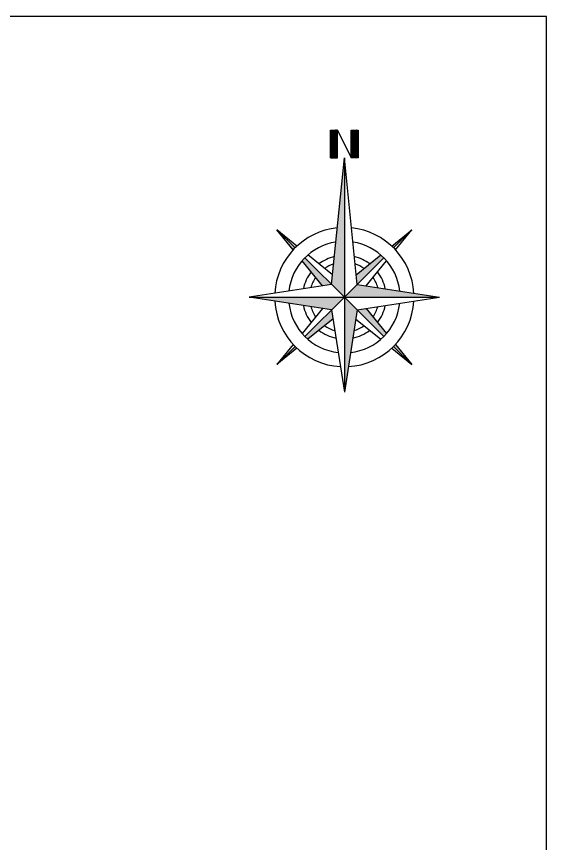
# Model space of a CAD drawing. Header units: millimetres. Extents: x 118878 to 201916, y 10986 to 20993.
# Drawn here: x 181401 to 181916, y 17658 to 18463 of the extents above; entities that cross this region are included whole.
import ezdxf

# ---------------------------------------------------------------- set-up
doc = ezdxf.new("R2010")
doc.units = ezdxf.units.MM
doc.header["$LTSCALE"] = 100
doc.layers.add('3', color=3, linetype='Continuous')

# ---------------------------------------------------------------- blocks, each defined once
blk = doc.blocks.new('*X83')
at = {"color": 0}
for p, q in [((12.75, 19.0008), (12.7992, 19.05)), ((12.75, 19.0044), (12.7956, 19.05)), ((12.75, 19.0079), (12.7921, 19.05)), ((12.75, 19.0114), (12.7886, 19.05)), ((12.75, 19.015), (12.785, 19.05)), ((12.75, 19.0185), (12.7815, 19.05)), ((12.75, 19.022), (12.778, 19.05)), ((12.75, 19.0256), (12.7744, 19.05)), ((12.75, 19.0291), (12.7709, 19.05)), ((12.75, 19.0326), (12.7674, 19.05)), ((12.75, 19.0362), (12.7638, 19.05)), ((12.75, 19.0397), (12.7603, 19.05)), ((12.75, 19.0433), (12.7567, 19.05)), ((12.75, 19.0468), (12.7532, 19.05)), ((12.8, 18.9986), (12.75, 19.0486)), ((12.75, 18.9973), (12.8, 19.0473)), ((12.8, 18.9951), (12.75, 19.0451)), ((12.75, 18.9938), (12.8, 19.0438)), ((12.8, 18.9915), (12.75, 19.0415)), ((12.75, 18.9902), (12.8, 19.0402)), ((12.8, 18.988), (12.75, 19.038)), ((12.75, 18.9867), (12.8, 19.0367)), ((12.8, 18.9844), (12.75, 19.0344)), ((12.75, 18.9831), (12.8, 19.0331)), ((12.8, 18.9809), (12.75, 19.0309)), ((12.75, 18.9796), (12.8, 19.0296)), ((12.8, 18.9774), (12.75, 19.0274)), ((12.75, 18.9761), (12.8, 19.0261)), ((12.8, 18.9738), (12.75, 19.0238)), ((12.75, 18.9725), (12.8, 19.0225)), ((12.8, 18.9703), (12.75, 19.0203)), ((12.75, 18.969), (12.8, 19.019)), ((12.8, 18.9668), (12.75, 19.0168)), ((12.75, 18.9655), (12.8, 19.0155)), ((12.8, 18.9632), (12.75, 19.0132)), ((12.75, 18.9619), (12.8, 19.0119)), ((12.8, 18.9597), (12.75, 19.0097)), ((12.75, 18.9584), (12.8, 19.0084)), ((12.8, 18.9562), (12.75, 19.0062)), ((12.8, 19.0021), (12.7521, 19.05)), ((12.8, 19.0057), (12.7557, 19.05)), ((12.8, 19.0092), (12.7592, 19.05)), ((12.8, 19.0127), (12.7627, 19.05)), ((12.8, 19.0163), (12.7663, 19.05)), ((12.8, 19.0198), (12.7698, 19.05)), ((12.8, 19.0233), (12.7733, 19.05)), ((12.8, 19.0269), (12.7769, 19.05)), ((12.8, 19.0304), (12.7804, 19.05)), ((12.8, 19.0339), (12.7839, 19.05)), ((12.8, 19.0375), (12.7875, 19.05)), ((12.8, 19.041), (12.791, 19.05)), ((12.8, 19.0446), (12.7946, 19.05)), ((12.8, 19.0481), (12.7981, 19.05)), ((12.9, 19.0023), (12.9477, 19.05)), ((12.9, 19.0059), (12.9441, 19.05)), ((12.9, 19.0094), (12.9406, 19.05)), ((12.9, 19.0129), (12.9371, 19.05)), ((12.9, 19.0165), (12.9335, 19.05)), ((12.9, 19.02), (12.93, 19.05)), ((12.9, 19.0235), (12.9265, 19.05)), ((12.9, 19.0271), (12.9229, 19.05)), ((12.9, 19.0306), (12.9194, 19.05)), ((12.9, 19.0342), (12.9158, 19.05)), ((12.9, 19.0377), (12.9123, 19.05)), ((12.9, 19.0412), (12.9088, 19.05)), ((12.9, 19.0448), (12.9052, 19.05)), ((12.9, 19.0483), (12.9017, 19.05)), ((12.9, 18.9988), (12.95, 19.0488)), ((12.95, 18.9971), (12.9, 19.0471)), ((12.9, 18.9953), (12.95, 19.0453)), ((12.95, 18.9935), (12.9, 19.0435)), ((12.9, 18.9917), (12.95, 19.0417)), ((12.95, 18.99), (12.9, 19.04)), ((12.9, 18.9882), (12.95, 19.0382)), ((12.95, 18.9865), (12.9, 19.0365)), ((12.9, 18.9847), (12.95, 19.0347)), ((12.95, 18.9829), (12.9, 19.0329)), ((12.9, 18.9811), (12.95, 19.0311)), ((12.95, 18.9794), (12.9, 19.0294)), ((12.9, 18.9776), (12.95, 19.0276)), ((12.95, 18.9759), (12.9, 19.0259)), ((12.9, 18.974), (12.95, 19.024)), ((12.95, 18.9723), (12.9, 19.0223)), ((12.9, 18.9705), (12.95, 19.0205)), ((12.95, 18.9688), (12.9, 19.0188)), ((12.9, 18.967), (12.95, 19.017)), ((12.95, 18.9653), (12.9, 19.0153)), ((12.9, 18.9634), (12.95, 19.0134)), ((12.95, 18.9617), (12.9, 19.0117)), ((12.9, 18.9599), (12.95, 19.0099)), ((12.95, 18.9582), (12.9, 19.0082)), ((12.9, 18.9564), (12.95, 19.0064)), ((12.95, 19.0006), (12.9006, 19.05)), ((12.95, 19.0042), (12.9042, 19.05)), ((12.95, 19.0077), (12.9077, 19.05)), ((12.95, 19.0112), (12.9112, 19.05)), ((12.95, 19.0148), (12.9148, 19.05)), ((12.95, 19.0183), (12.9183, 19.05)), ((12.95, 19.0218), (12.9218, 19.05)), ((12.95, 19.0254), (12.9254, 19.05)), ((12.95, 19.0289), (12.9289, 19.05)), ((12.95, 19.0324), (12.9324, 19.05)), ((12.95, 19.036), (12.936, 19.05)), ((12.95, 19.0395), (12.9395, 19.05)), ((12.95, 19.043), (12.943, 19.05)), ((12.95, 19.0466), (12.9466, 19.05)), ((12.75, 18.9549), (12.8, 19.0049)), ((12.8, 18.9526), (12.75, 19.0026)), ((12.75, 18.9513), (12.8, 19.0013)), ((12.8, 18.9491), (12.75, 18.9991)), ((12.75, 18.9478), (12.8, 18.9978)), ((12.8, 18.9456), (12.75, 18.9956)), ((12.75, 18.9443), (12.8, 18.9943)), ((12.8, 18.942), (12.75, 18.992)), ((12.75, 18.9407), (12.8, 18.9907)), ((12.8, 18.9385), (12.75, 18.9885)), ((12.75, 18.9372), (12.8, 18.9872)), ((12.8, 18.935), (12.75, 18.985)), ((12.75, 18.9336), (12.8, 18.9836)), ((12.8, 18.9314), (12.75, 18.9814)), ((12.75, 18.9301), (12.8, 18.9801)), ((12.8, 18.9279), (12.75, 18.9779)), ((12.75, 18.9266), (12.8, 18.9766)), ((12.8, 18.9243), (12.75, 18.9743)), ((12.75, 18.923), (12.8, 18.973)), ((12.8, 18.9208), (12.75, 18.9708)), ((12.75, 18.9195), (12.8, 18.9695)), ((12.8, 18.9173), (12.75, 18.9673)), ((12.75, 18.916), (12.8, 18.966)), ((12.8, 18.9137), (12.75, 18.9637)), ((12.75, 18.9124), (12.8, 18.9624)), ((12.8, 18.9102), (12.75, 18.9602)), ((12.75, 18.9089), (12.8, 18.9589)), ((12.8, 18.9067), (12.75, 18.9567)), ((12.75, 18.9054), (12.8, 18.9554)), ((12.8, 18.9031), (12.75, 18.9531)), ((12.75, 18.9018), (12.8, 18.9518)), ((12.8, 18.8996), (12.75, 18.9496)), ((12.75, 18.8983), (12.8, 18.9483)), ((12.8, 18.8961), (12.75, 18.9461)), ((12.95, 18.9547), (12.9, 19.0047)), ((12.9, 18.9528), (12.95, 19.0028)), ((12.95, 18.9511), (12.9, 19.0011)), ((12.9, 18.9493), (12.95, 18.9993)), ((12.95, 18.9476), (12.9, 18.9976)), ((12.9, 18.9458), (12.95, 18.9958)), ((12.95, 18.9441), (12.9, 18.9941)), ((12.9, 18.9422), (12.95, 18.9922)), ((12.95, 18.9405), (12.9, 18.9905)), ((12.9, 18.9387), (12.95, 18.9887)), ((12.95, 18.937), (12.9, 18.987)), ((12.9, 18.9352), (12.95, 18.9852)), ((12.95, 18.9334), (12.9, 18.9834)), ((12.9, 18.9316), (12.95, 18.9816)), ((12.95, 18.9299), (12.9, 18.9799)), ((12.9, 18.9281), (12.95, 18.9781)), ((12.95, 18.9264), (12.9, 18.9764)), ((12.9, 18.9245), (12.95, 18.9745)), ((12.95, 18.9228), (12.9, 18.9728)), ((12.9, 18.921), (12.95, 18.971)), ((12.95, 18.9193), (12.9, 18.9693)), ((12.9, 18.9175), (12.95, 18.9675)), ((12.95, 18.9158), (12.9, 18.9658)), ((12.9, 18.9139), (12.95, 18.9639)), ((12.95, 18.9122), (12.9, 18.9622)), ((12.9, 18.9104), (12.95, 18.9604)), ((12.95, 18.9087), (12.9, 18.9587)), ((12.9, 18.9069), (12.95, 18.9569)), ((12.95, 18.9052), (12.9, 18.9552)), ((12.9, 18.9033), (12.95, 18.9533)), ((12.95, 18.9016), (12.9, 18.9516)), ((12.9, 18.8998), (12.95, 18.9498)), ((12.95, 18.8981), (12.9, 18.9481)), ((12.9, 18.8963), (12.95, 18.9463)), ((12.75, 18.8948), (12.8, 18.9448)), ((12.8, 18.8925), (12.75, 18.9425)), ((12.75, 18.8912), (12.8, 18.9412)), ((12.8, 18.889), (12.75, 18.939)), ((12.75, 18.8877), (12.8, 18.9377)), ((12.8, 18.8855), (12.75, 18.9355)), ((12.75, 18.8842), (12.8, 18.9342)), ((12.8, 18.8819), (12.75, 18.9319)), ((12.75, 18.8806), (12.8, 18.9306)), ((12.8, 18.8784), (12.75, 18.9284)), ((12.75, 18.8771), (12.8, 18.9271)), ((12.8, 18.8748), (12.75, 18.9248)), ((12.75, 18.8735), (12.8, 18.9235)), ((12.8, 18.8713), (12.75, 18.9213)), ((12.75, 18.87), (12.8, 18.92)), ((12.8, 18.8678), (12.75, 18.9178)), ((12.75, 18.8665), (12.8, 18.9165)), ((12.8, 18.8642), (12.75, 18.9142)), ((12.75, 18.8629), (12.8, 18.9129)), ((12.8, 18.8607), (12.75, 18.9107)), ((12.75, 18.8594), (12.8, 18.9094)), ((12.8, 18.8572), (12.75, 18.9072)), ((12.75, 18.8559), (12.8, 18.9059)), ((12.8, 18.8536), (12.75, 18.9036)), ((12.75, 18.8523), (12.8, 18.9023)), ((12.8001, 18.85), (12.75, 18.9001)), ((12.7966, 18.85), (12.75, 18.8966)), ((12.793, 18.85), (12.75, 18.893)), ((12.7895, 18.85), (12.75, 18.8895)), ((12.7512, 18.85), (12.8, 18.8988)), ((12.7547, 18.85), (12.8, 18.8953)), ((12.7583, 18.85), (12.8, 18.8917)), ((12.7618, 18.85), (12.8, 18.8882)), ((12.95, 18.8946), (12.9, 18.9446)), ((12.9, 18.8927), (12.95, 18.9427)), ((12.95, 18.891), (12.9, 18.941)), ((12.9, 18.8892), (12.95, 18.9392)), ((12.95, 18.8875), (12.9, 18.9375)), ((12.9, 18.8857), (12.95, 18.9357)), ((12.95, 18.8839), (12.9, 18.9339)), ((12.9, 18.8821), (12.95, 18.9321)), ((12.95, 18.8804), (12.9, 18.9304)), ((12.9, 18.8786), (12.95, 18.9286)), ((12.95, 18.8769), (12.9, 18.9269)), ((12.9, 18.8751), (12.95, 18.9251)), ((12.95, 18.8733), (12.9, 18.9233)), ((12.9, 18.8715), (12.95, 18.9215)), ((12.95, 18.8698), (12.9, 18.9198)), ((12.9, 18.868), (12.95, 18.918)), ((12.95, 18.8663), (12.9, 18.9163)), ((12.9, 18.8644), (12.95, 18.9144)), ((12.95, 18.8627), (12.9, 18.9127)), ((12.9, 18.8609), (12.95, 18.9109)), ((12.95, 18.8592), (12.9, 18.9092)), ((12.9, 18.8574), (12.95, 18.9074)), ((12.95, 18.8557), (12.9, 18.9057)), ((12.9, 18.8538), (12.95, 18.9038)), ((12.95, 18.8521), (12.9, 18.9021)), ((12.9, 18.8503), (12.95, 18.9003)), ((12.9486, 18.85), (12.9, 18.8986)), ((12.9451, 18.85), (12.9, 18.8951)), ((12.9415, 18.85), (12.9, 18.8915)), ((12.938, 18.85), (12.9, 18.888)), ((12.9032, 18.85), (12.95, 18.8968)), ((12.9068, 18.85), (12.95, 18.8932)), ((12.9103, 18.85), (12.95, 18.8897)), ((12.786, 18.85), (12.75, 18.886)), ((12.7824, 18.85), (12.75, 18.8824)), ((12.7789, 18.85), (12.75, 18.8789)), ((12.7754, 18.85), (12.75, 18.8754)), ((12.7718, 18.85), (12.75, 18.8718)), ((12.7683, 18.85), (12.75, 18.8683)), ((12.7647, 18.85), (12.75, 18.8647)), ((12.7612, 18.85), (12.75, 18.8612)), ((12.7577, 18.85), (12.75, 18.8577)), ((12.7541, 18.85), (12.75, 18.8541)), ((12.7506, 18.85), (12.75, 18.8506)), ((12.7653, 18.85), (12.8, 18.8847)), ((12.7689, 18.85), (12.8, 18.8811)), ((12.7724, 18.85), (12.8, 18.8776)), ((12.776, 18.85), (12.8, 18.874)), ((12.7795, 18.85), (12.8, 18.8705)), ((12.783, 18.85), (12.8, 18.867)), ((12.7866, 18.85), (12.8, 18.8634)), ((12.7901, 18.85), (12.8, 18.8599)), ((12.7936, 18.85), (12.8, 18.8564)), ((12.7972, 18.85), (12.8, 18.8528)), ((12.9344, 18.85), (12.9, 18.8844)), ((12.9309, 18.85), (12.9, 18.8809)), ((12.9274, 18.85), (12.9, 18.8774)), ((12.9238, 18.85), (12.9, 18.8738)), ((12.9203, 18.85), (12.9, 18.8703)), ((12.9168, 18.85), (12.9, 18.8668)), ((12.9132, 18.85), (12.9, 18.8632)), ((12.9097, 18.85), (12.9, 18.8597)), ((12.9062, 18.85), (12.9, 18.8562)), ((12.9026, 18.85), (12.9, 18.8526)), ((12.9138, 18.85), (12.95, 18.8862)), ((12.9174, 18.85), (12.95, 18.8826)), ((12.9209, 18.85), (12.95, 18.8791)), ((12.9244, 18.85), (12.95, 18.8756)), ((12.928, 18.85), (12.95, 18.872)), ((12.9315, 18.85), (12.95, 18.8685)), ((12.9351, 18.85), (12.95, 18.8649)), ((12.9386, 18.85), (12.95, 18.8614)), ((12.9421, 18.85), (12.95, 18.8579)), ((12.9457, 18.85), (12.95, 18.8543)), ((12.9492, 18.85), (12.95, 18.8508))]:
    blk.add_line(p, q, dxfattribs=at)
blk = doc.blocks.new('N-SING-2')
at = {"transparency": 33554687}
h = blk.add_hatch(color=253, dxfattribs=at)
h.paths.add_polyline_path([(0, 98), (-8.91, 8.91), (0, 0)], flags=0)
h.paths.add_polyline_path([(0, 0), (-66.99, 0), (-8.91, -8.91)], flags=0)
h.paths.add_polyline_path([(8.91, -8.91), (0, 0), (0, -66.99)], flags=0)
h.paths.add_polyline_path([(8.91, 8.91), (0, 0), (66.99, 0)], flags=0)
h = blk.add_hatch(color=253, dxfattribs=at)
edge = h.paths.add_edge_path(flags=0)
edge.add_arc((0, 0), 39.2, 45, 49.22131)
edge.add_line((25.6, 29.68), (8.24, 15.58))
edge.add_line((8.24, 15.58), (8.91, 8.91))
edge.add_line((8.91, 8.91), (27.72, 27.72))
edge = h.paths.add_edge_path(flags=0)
edge.add_line((47.37, 47.37), (33.3, 35.94))
edge.add_arc((0, 0), 49, 45, 47.18052, ccw=False)
edge.add_line((34.65, 34.65), (47.37, 47.37))
edge = h.paths.add_edge_path(flags=0)
edge.add_arc((0, 0), 39.2, 135, 139.22131)
edge.add_line((-29.68, 25.6), (-15.32, 7.93))
edge.add_line((-15.32, 7.93), (-8.91, 8.91))
edge.add_line((-8.91, 8.91), (-27.72, 27.72))
edge = h.paths.add_edge_path(flags=0)
edge.add_line((-47.37, 47.37), (-35.94, 33.3))
edge.add_arc((0, 0), 49, 135, 137.18052, ccw=False)
edge.add_line((-34.65, 34.65), (-47.37, 47.37))
h = blk.add_hatch(color=253, dxfattribs=at)
edge = h.paths.add_edge_path(flags=0)
edge.add_line((15.32, -7.93), (8.91, -8.91))
edge.add_line((8.91, -8.91), (27.72, -27.72))
edge.add_arc((0, 0), 39.2, 315, 319.22131)
edge.add_line((29.68, -25.6), (15.32, -7.93))
edge = h.paths.add_edge_path(flags=0)
edge.add_arc((0, 0), 49, 315, 317.18052, ccw=False)
edge.add_line((34.65, -34.65), (47.37, -47.37))
edge.add_line((47.37, -47.37), (35.94, -33.3))
edge = h.paths.add_edge_path(flags=0)
edge.add_line((-7.93, -15.32), (-8.91, -8.91))
edge.add_line((-8.91, -8.91), (-27.72, -27.72))
edge.add_arc((0, 0), 39.2, 225, 229.22131)
edge.add_line((-25.6, -29.68), (-7.93, -15.32))
edge = h.paths.add_edge_path(flags=0)
edge.add_arc((0, 0), 49, 225, 227.18052, ccw=False)
edge.add_line((-34.65, -34.65), (-47.37, -47.37))
edge.add_line((-47.37, -47.37), (-33.3, -35.94))
at = {"color": 0}
for p, q in [((-9.8, 98), (-9.8, 117.6)), ((-9.8, 117.6), (-4.9, 117.6)), ((-4.9, 98), (-4.9, 117.6)), ((-4.9, 117.6), (4.9, 98)), ((4.9, 98), (4.9, 117.6)), ((4.9, 117.6), (9.8, 117.6)), ((9.8, 117.6), (9.8, 98)), ((-9.8, 98), (-4.9, 98)), ((-8.91, 8.91), (0, 98)), ((0, 98), (0, -66.99)), ((8.91, 8.91), (0, 98)), ((9.8, 98), (4.9, 98)), ((-34.65, 34.65), (-47.37, 47.37)), ((-35.94, 33.3), (-47.37, 47.37)), ((-33.3, 35.94), (-47.37, 47.37)), ((33.3, 35.94), (47.37, 47.37)), ((34.65, 34.65), (47.37, 47.37)), ((35.94, 33.3), (47.37, 47.37)), ((-8.24, 15.58), (-25.6, 29.68)), ((8.24, 15.58), (25.6, 29.68)), ((-15.32, 7.93), (-29.68, 25.6)), ((0, 0), (-27.72, 27.72)), ((0, 0), (27.72, 27.72)), ((15.32, 7.93), (29.68, 25.6)), ((-8.91, 8.91), (-66.99, 0)), ((8.91, 8.91), (66.99, 0)), ((-66.99, 0), (66.99, 0)), ((-8.91, -8.91), (-66.99, 0)), ((0, 0), (-27.72, -27.72)), ((0, 0), (27.72, -27.72)), ((8.91, -8.91), (66.99, 0)), ((-15.32, -7.93), (-29.68, -25.6)), ((-8.91, -8.91), (0, -66.99)), ((8.91, -8.91), (0, -66.99)), ((15.32, -7.93), (29.68, -25.6)), ((-7.93, -15.32), (-25.6, -29.68)), ((7.93, -15.32), (25.6, -29.68)), ((-35.94, -33.3), (-47.37, -47.37)), ((-34.65, -34.65), (-47.37, -47.37)), ((34.65, -34.65), (47.37, -47.37)), ((35.94, -33.3), (47.37, -47.37)), ((-33.3, -35.94), (-47.37, -47.37)), ((33.3, -35.94), (47.37, -47.37))]:
    blk.add_line(p, q, dxfattribs=at)
for radius, start, end in [(49, 95.76833, 176.75793), (49, 3.24207, 84.23167), (39.2, 98.69351, 173.7042), (39.2, 6.2958, 81.30649), (29.4, 103.66013, 127.34687), (24.5, 107.74354, 124.56587), (29.4, 52.65313, 76.33987), (24.5, 55.43413, 72.25646), (29.4, 142.65313, 168.51046), (29.4, 11.48954, 37.34687), (24.5, 145.43413, 164.22903), (24.5, 15.77097, 34.56587), (49, 183.24207, 266.75793), (39.2, 186.2958, 263.7042), (49, 273.24207, 356.75793), (39.2, 276.2958, 353.7042), (29.4, 191.48954, 217.34687), (24.5, 195.77097, 214.56587), (24.5, 325.43413, 344.22903), (29.4, 322.65313, 348.51046), (24.5, 235.43413, 254.22903), (24.5, 285.77097, 304.56587), (29.4, 232.65313, 258.51046), (29.4, 281.48954, 307.34687)]:
    blk.add_arc((0, 0), radius, start, end, dxfattribs=at)
at = {"xscale": 98, "yscale": 98, "zscale": 98}
blk.add_blockref('*X83', (-1259.3, -1749.3), dxfattribs=at)

msp = doc.modelspace()

# ---------------------------------------------------------------- linework, layer by layer
at = {"layer": '3'}
msp.add_lwpolyline([(178915.98, 15462.97), (181915.98, 15462.97), (181915.98, 18462.97), (178915.98, 18462.97)], close=True, dxfattribs=at)

# ---------------------------------------------------------------- block references
at = {"layer": '3', "xscale": 1.382400000006956, "yscale": 1.382400000006956, "zscale": 1.382400000006956}
msp.add_blockref('N-SING-2', (181719.49, 18189.96), dxfattribs=at)

doc.saveas('drawing.dxf')
